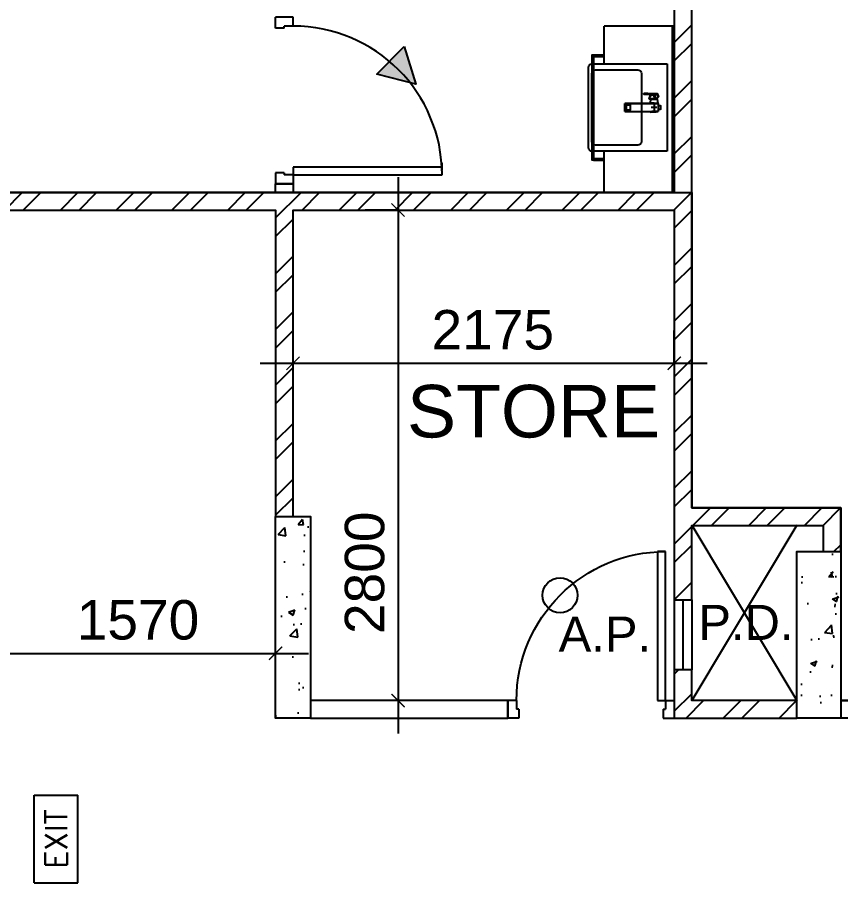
# Model space of a CAD drawing. Header units: millimetres. Extents: x 0 to 69068, y 299 to 37257.
# Drawn here: x 50926 to 55625, y 16183 to 21122 of the extents above; entities that cross this region are included whole.
import ezdxf
from ezdxf.enums import TextEntityAlignment as Align

# ---------------------------------------------------------------- set-up
doc = ezdxf.new("R2010")
doc.units = ezdxf.units.MM
doc.layers.get('Defpoints').update_dxf_attribs({"color": 8})
for name, color, linetype in [('Default', 8, 'Continuous'), ('Door', 8, 'Continuous'), ('EXIT SIGN', 8, 'Continuous'), ('FSD', 8, 'Continuous'), ('GBP A.P.', 8, 'Continuous'), ('GBP Dim', 8, 'Continuous'), ('GBP Text 250', 8, 'Continuous'), ('hatch', 8, 'Continuous'), ('LP-Furn built-in', 8, 'Continuous'), ('LP-Sanitary', 8, 'Continuous'), ('PD', 8, 'Continuous'), ('PD DOOR', 8, 'Continuous'), ('TEXT', 8, 'Continuous'), ('WALL-NEW', 8, 'Continuous'), ('WALL-STRUCTURE', 8, 'Continuous'), ('zzz-room mix', 8, 'Continuous')]:
    doc.layers.add(name, color=color, linetype=linetype)
doc.layers.add('LP-Nonplot', color=8, linetype='Continuous', plot=False)
doc.styles.add('BH', font='arial.ttf')
doc.styles.add('ROMANS', font='romans.shx')
doc.dimstyles.new('200 GBP', dxfattribs={"dimscale": 1.5, "dimtxt": 150, "dimasz": 50, "dimexe": 125, "dimexo": 50, "dimgap": 50, "dimtad": 1, "dimdec": 0, "dimzin": 0, "dimdsep": 46, "dimtxsty": 'BH', "dimblk": 'ARCHTICK', "dimcen": 0.09, "dimdle": 125, "dimclrd": 9, "dimclre": 9, "dimclrt": 1, "dimadec": 0, "dimazin": 0, "dimtfac": 1, "dimtdec": 0, "dimtix": 1, "dimtmove": 2, "dimatfit": 3, "dimldrblk": 'ARCHTICK', "dimfxl": 300, "dimfxlon": 1, "dimtolj": 1, "dimtzin": 0, "dimarcsym": 0})

# ---------------------------------------------------------------- blocks, each defined once
blk = doc.blocks.new('SEANNOT_GROUP2')
at = {"layer": 'Default'}
blk.add_line((81.5, 351.1), (81.5, 317.9), dxfattribs=at)
blk = doc.blocks.new('SEANNOT_GROUP3')
at = {"layer": 'Default'}
blk.add_line((99.8, 335.2), (63.8, 335.2), dxfattribs=at)
blk = doc.blocks.new('ghtfdgd')
at = {"layer": 'LP-Sanitary'}
for p, q in [((79214.2, -115039.6), (79218.2, -114994.6)), ((79220.2, -114994.6), (79217.1, -115027.9)), ((79220.2, -114994.6), (79218.2, -114994.6)), ((79218.9, -115183.4), (79220.2, -114994.6)), ((79261.1, -114994.6), (79220.2, -114994.6)), ((79230.7, -114993.6), (79230.7, -114979.6)), ((79231.2, -114979.1), (79250.2, -114979.1)), ((79250.2, -114994.1), (79231.2, -114994.1)), ((79238.9, -114994.1), (79238.9, -114994.6)), ((79242.4, -114994.6), (79242.4, -114994.1)), ((79250.7, -114979.6), (79250.7, -114993.6)), ((79263.2, -114994.6), (79261.1, -114994.6)), ((79261.1, -114994.6), (79262.4, -115183.4)), ((79264.2, -115027.9), (79261.1, -114994.6)), ((79263.2, -114994.6), (79288.7, -114996.6)), ((79263.2, -114994.6), (79267.1, -115039.6)), ((79288.7, -115037.7), (79288.7, -114996.6)), ((79290.7, -115009.4), (79290.7, -115000.9)), ((79317.3, -115002.9), (79318.9, -114997.5)), ((79318.7, -114997.4), (79318.9, -114997.5)), ((79319.3, -114997.6), (79318.9, -114997.4)), ((79318.9, -114997.5), (79319.4, -114997.7)), ((79319.4, -114997.7), (79319.4, -115044.7)), ((79319.8, -115045.3), (79319.8, -114998.3)), ((79217.1, -115027.9), (79214.2, -115039.6)), ((79217.1, -115039.6), (79214.2, -115039.6)), ((79215.7, -115019.1), (79215.7, -115005.6)), ((79215.7, -115005.6), (79217.2, -115005.6)), ((79217.5, -115184.4), (79217.1, -115027.9)), ((79264.2, -115027.9), (79263.8, -115184.4)), ((79264.2, -115027.9), (79267.1, -115039.6)), ((79267.1, -115039.6), (79264.2, -115039.6)), ((79288.7, -115037.7), (79267.1, -115039.6)), ((79290.7, -115009.6), (79290.7, -115009.4)), ((79290.7, -115010.3), (79290.7, -115009.6)), ((79290.7, -115044.4), (79290.7, -115010.3)), ((79290.7, -115044.7), (79290.7, -115044.4)), ((79290.9, -115010.4), (79310.4, -115018.6)), ((79290.9, -115010.4), (79290.9, -115044.5)), ((79290.9, -115044.5), (79310.4, -115036.3)), ((79310.7, -115017.8), (79291, -115009.5)), ((79291, -115009.5), (79291, -115009.5)), ((79291, -115009.5), (79291, -115009.5)), ((79291, -115044.9), (79310.7, -115036.6)), ((79310.4, -115018.6), (79310.5, -115018.7)), ((79310.4, -115036.3), (79310.5, -115036.2)), ((79310.5, -115018.7), (79310.5, -115027.4)), ((79310.5, -115036.2), (79310.5, -115027.4)), ((79310.7, -115017.8), (79314.8, -115009.2)), ((79313.5, -115028.9), (79313.5, -115020.8)), ((79313.5, -115020.8), (79317.3, -115050.9)), ((79313.5, -115028.9), (79313.5, -115036.9)), ((79313.5, -115036.9), (79317.3, -115075.5)), ((79313.5, -115037), (79317.3, -115075.5)), ((79315.2, -115010.7), (79313.6, -115020.4)), ((79313.6, -115020.5), (79313.6, -115020.4)), ((79317.3, -115050.5), (79313.6, -115020.5)), ((79315.2, -115010.7), (79317.3, -115050.4)), ((79318, -115050.2), (79316, -115010.5)), ((79319.4, -115044.7), (79317.3, -115002.9)), ((79317.3, -115050.4), (79317.3, -115050.5)), ((79319.4, -115051), (79318, -115050.2)), ((79319.4, -115044.7), (79319.4, -115051)), ((79319.8, -115051.6), (79319.8, -115045.3)), ((79317.3, -115051.4), (79317.3, -115063.3)), ((79317.3, -115075.1), (79317.3, -115063.3)), ((79317.7, -115051.6), (79318.9, -115052.3)), ((79317.7, -115063.5), (79317.7, -115051.6)), ((79317.7, -115063.5), (79317.7, -115075.4)), ((79317.7, -115075.4), (79318.9, -115074.8)), ((79318, -115076), (79319.3, -115075.3)), ((79318.9, -115074.8), (79318.9, -115052.3)), ((79319.8, -115051.9), (79319.8, -115051.6)), ((79319.8, -115051.9), (79319.8, -115074.4)), ((79319.8, -115074.4), (79319.8, -115074.6)), ((79218.9, -115183.4), (79217.5, -115184.4)), ((79217.5, -115184.4), (79263.8, -115184.4)), ((79262.4, -115183.4), (79218.9, -115183.4)), ((79225, -115154.8), (79225, -115173.1)), ((79255.3, -115153.8), (79226, -115153.8)), ((79255.3, -115154), (79226, -115154)), ((79226, -115174.1), (79255.3, -115174.1)), ((79256.3, -115173.1), (79256.3, -115154.8)), ((79262.4, -115183.4), (79263.8, -115184.4))]:
    blk.add_line(p, q, dxfattribs=at)
for centre, radius, start, end in [((79231.2, -114979.6), 0.5, 90, 180), ((79231.2, -114993.6), 0.5, 180, 270), ((79250.2, -114979.6), 0.5, 0, 90), ((79250.2, -114993.6), 0.5, 270, 0), ((79280.3, -115017.1), 20, 56.8024, 65.1654), ((79290.9, -115000.9), 0.2, 127.8526, 180), ((79511, -115282.7), 357.7, 125.8498, 127.9825), ((79530.3, -115308.3), 389.7, 125.9264, 127.8836), ((79301.7, -114992.9), 0.28, 69.6864, 135.2011), ((79318.5, -114997.9), 0.689, 55.9542, 80.1325), ((79319, -114998.3), 0.8, 0.0065, 61.4767), ((79240.7, -115019.1), 25, 180, 185.7425), ((79280.3, -115017.1), 20, 294.8346, 301.6128), ((79290.9, -115044.7), 0.2, 180.014, 293.047), ((79234, -109870), 5139.5, 270.6358, 270.8997), ((79227.2, -108854.2), 6155.7, 270.59451, 270.81562), ((79288.3, -115009.7), 2.67, 3.1953, 9.3367), ((79319.7, -114996.5), 23.1, 247.1252, 247.4995), ((79339.3, -115104.4), 73.6, 112.7571, 112.8748), ((79312.3, -115020.9), 1.23, 6.0946, 11.5159), ((79308.7, -115037.4), 4.84, 5.245, 7.1928), ((79310.7, -115037.3), 2.83, 5.6454, 8.8147), ((79314, -115009.4), 0.822, 12.8215, 37.3786), ((79314.7, -115011.5), 2.53, 77.4972, 90.7881), ((79315.1, -115009.5), 0.509, 38.0096, 78.4052), ((84763.2, -116562.2), 5664.7, 164.0221, 164.0885), ((79313.8, -115010.5), 2.18, 358.6743, 36.2852), ((79317.8, -115050.7), 0.54, 62.2217, 149.6873), ((79305.3, -115051.3), 11.9, 359.6229, 2.1624), ((79315.7, -115050), 2.38, 342.3129, 353.972), ((79317.3, -115050.2), 0.738, 359.2113, 2.9985), ((79313.2, -115075.2), 4.12, 356.1198, 1.3814), ((79317.8, -115075.5), 0.494, 177.6992, 295.8531), ((79318.6, -115075.3), 0.938, 181.0891, 220.2205), ((79319, -115074.6), 0.786, 294.1963, 0.4917), ((79319.1, -115051.6), 0.688, 1.5121, 63.734)]:
    blk.add_arc(centre, radius, start, end, dxfattribs=at)
for centre, major_axis, ratio, start_param, end_param in [((79290.9, -115000.9), (0.2, 0), 0.870233, 1.308042, 3.141593), ((79290.9, -115000.9), (0.123, -0.158), 0.834595, 2.099205, 3.141593), ((79290.9, -115000.9), (0.123, -0.158), 0.834595, 3.141593, 3.165459), ((79301.6, -114992.9), (0.117, -0.162), 0.844851, 2.109561, 3.167674), ((79318.4, -114998), (-0.211, -0.772), 0.117484, 2.694436, 3.141054), ((79318.5, -114998.1), (-0.382, -0.703), 0.237912, 2.705017, 3.14394), ((79319, -114998.3), (-0.382, -0.703), 0.237912, 2.705017, 3.141091), ((79319, -114998.3), (-0.8, 0), 0.876594, 3.141494, 4.164132), ((79290.9, -115009.4), (0.2, 0), 0.870251, 1.333095, 3.141593), ((79290.9, -115010.3), (0.2, 0), 0.5, 3.141593, 4.712389), ((79290.9, -115044.4), (0.2, 0), 0.5, 3.141593, 4.712389), ((79290.9, -115010), (0.077, 0.836), 0.04975, 4.217846, 5.325586), ((79290.9, -115044.1), (-0.077, 0.836), 0.04975, 2.065339, 3.17308), ((79310.4, -115018.2), (-0.311, -0.737), 0.21898, 1.092037, 2.210933), ((79310.4, -115035.9), (-0.311, 0.737), 0.21898, 2.049556, 3.141593), ((79310.5, -115018.3), (-0.309, -0.738), 0.217421, 1.09135, 2.210755), ((79310.5, -115035.8), (-0.309, 0.738), 0.217421, 2.050243, 3.169648), ((79310.4, -115035.9), (-0.311, 0.737), 0.21898, 3.141593, 3.168451), ((79314.3, -115020.6), (-0.782, -0.167), 0.921627, 5.682069, 6.099643), ((79314.3, -115020.8), (-0.794, -0.099), 0.898005, 5.760928, 6.175764), ((79314.3, -115036.7), (0.793, 0.106), 0.789486, 3.026004, 3.133916), ((79314.3, -115036.9), (0.796, 0.077), 0.827125, 3.057559, 3.141593), ((79315.1, -115009.6), (0.173, 0.708), 0.018166, 0.444134, 0.918054), ((79315.3, -115009.6), (0.412, 0.321), 0.549065, 0.513637, 1.195391), ((79315.7, -115010.9), (-0.499, -0.026), 0.868619, 4.118709, 5.82428), ((79316.8, -115003.6), (0.961, -0.275), 0.902908, 1.271288, 1.565184), ((79317.8, -115050.6), (-0.5, -0.016), 0.857677, 4.139605, 5.842177), ((79317.8, -115050.9), (-0.5, -0.02), 0.273668, 4.356492, 6.23412), ((79319, -115045.3), (-0.8, 0), 0.876594, 3.141494, 4.164132), ((79317.8, -115063.3), (-0.5, 0), 0.5, 0.054498, 1.448623), ((79317.8, -115075.5), (-0.494, 0.079), 0.969108, 0.192451, 2.070079), ((79226, -115154.8), (-1, 0), 0.992546, 4.712389, 6.283185), ((79226, -115154.9), (1, 0), 0.890286, 1.570796, 3.141593), ((79226, -115173.1), (1, 0), 0.992546, 3.141593, 4.712389), ((79255.3, -115154.8), (-1, 0), 0.992546, 3.141593, 4.712389), ((79255.3, -115154.9), (1, 0), 0.890286, 0, 1.570796), ((79255.3, -115173.1), (1, 0), 0.992546, 4.712389, 6.283185)]:
    blk.add_ellipse(centre, major_axis=major_axis, ratio=ratio, start_param=start_param, end_param=end_param, dxfattribs=at)
for points, knots in [([(79291, -115000.7), (79291, -115000.8), (79291, -115000.8), (79291, -115000.9), (79291, -115001.2), (79291, -115001.4), (79291, -115001.7), (79291, -115002.7), (79291, -115003.8), (79291, -115004.8), (79291, -115006.3), (79291, -115007.8), (79291, -115009.2)], [0, 0, 0, 0, 0.02306, 0.02306, 0.02306, 0.115301, 0.115301, 0.115301, 0.484264, 0.484264, 0.484264, 1, 1, 1, 1]), ([(79301.6, -114992.7), (79301.9, -114992.8), (79302.2, -114992.9), (79302.5, -114993), (79305, -114993.6), (79307.5, -114994.3), (79310.1, -114995), (79312.9, -114995.8), (79315.8, -114996.6), (79318.7, -114997.4)], [0, 0, 0, 0, 0.051688, 0.051688, 0.051688, 0.494848, 0.494848, 0.494848, 1, 1, 1, 1]), ([(79318.7, -114997.4), (79318.6, -114997.5), (79318.6, -114997.7), (79318.5, -114997.9), (79318.2, -114999), (79317.9, -115000.1), (79317.5, -115001.2), (79317.4, -115001.7), (79317.2, -115002.2), (79317.1, -115002.7)], [0, 0, 0, 0, 0.095324, 0.095324, 0.095324, 0.707603, 0.707603, 0.707603, 1, 1, 1, 1]), ([(79291, -115009.5), (79291, -115009.5), (79290.9, -115009.5), (79290.8, -115009.6), (79290.7, -115009.6), (79290.7, -115009.6)], [0, 0, 0, 0, 0.5, 0.5, 1, 1, 1, 1]), ([(79310.5, -115018.7), (79310.9, -115018.8), (79311.2, -115019), (79311.9, -115019.4), (79312.2, -115019.7), (79312.8, -115020.1), (79313, -115020.3), (79313.4, -115020.5), (79313.5, -115020.5), (79313.5, -115020.7)], [0, 0, 0, 0, 0.25, 0.25, 0.5, 0.5, 0.75, 0.75, 1, 1, 1, 1]), ([(79310.5, -115036.2), (79310.9, -115036.1), (79311.2, -115035.9), (79311.9, -115035.6), (79312.2, -115035.5), (79312.8, -115035.6), (79313, -115035.7), (79313.4, -115036.2), (79313.5, -115036.5), (79313.5, -115036.8)], [0, 0, 0, 0, 0.25, 0.25, 0.5, 0.5, 0.75, 0.75, 1, 1, 1, 1]), ([(79313.6, -115020.4), (79313.5, -115020.2), (79313.5, -115020), (79313.3, -115019.6), (79313.2, -115019.3), (79312.7, -115018.8), (79312.3, -115018.6), (79311.6, -115018.2), (79311.2, -115018), (79310.8, -115017.9)], [0, 0, 0, 0, 0.25, 0.25, 0.5, 0.5, 0.75, 0.75, 1, 1, 1, 1]), ([(79310.8, -115036.5), (79311, -115036.5), (79311.3, -115036.3), (79311.8, -115036.2), (79312.2, -115036.1), (79312.5, -115036), (79312.8, -115036), (79313, -115036), (79313.1, -115036.1), (79313.2, -115036.2), (79313.4, -115036.3), (79313.5, -115036.6), (79313.5, -115036.7), (79313.5, -115036.8)], [0, 0, 0, 0, 0.124812, 0.2213171, 0.3092796, 0.3899271, 0.4711589, 0.5451559, 0.6166529, 0.6889172, 0.7974179, 0.8896188, 0.9816515, 0.9816515, 0.9816515, 0.9816515]), ([(79314.8, -115009.2), (79314.8, -115009.2), (79314.9, -115009.2), (79314.9, -115009.2), (79315, -115009.2), (79315, -115009.2), (79315.1, -115009.2), (79315.2, -115009.2)], [0, 0, 0, 0, 0.25, 0.25, 0.5, 0.5, 1, 1, 1, 1]), ([(79317.1, -115002.7), (79317, -115003), (79316.9, -115003.3), (79316.8, -115003.6), (79316.5, -115004.7), (79316.2, -115005.8), (79315.9, -115006.9), (79315.7, -115007.6), (79315.4, -115008.3), (79315.2, -115009)], [0, 0, 0, 0, 0.131954, 0.131954, 0.131954, 0.659772, 0.659772, 0.659772, 1, 1, 1, 1]), ([(79315.2, -115009.2), (79315.2, -115009.2), (79315.2, -115009.2), (79315.2, -115009.2), (79315.2, -115009.2), (79315.2, -115009.2)], [0, 0, 0, 0, 0.5, 0.5, 1, 1, 1, 1]), ([(79315.2, -115009.2), (79315.3, -115009.3), (79315.3, -115009.4), (79315.3, -115009.5), (79315.3, -115009.6), (79315.3, -115009.8), (79315.3, -115009.8), (79315.3, -115009.9), (79315.3, -115010), (79315.2, -115010.2), (79315.2, -115010.3), (79315.2, -115010.5), (79315.2, -115010.6), (79315.2, -115010.7)], [0, 0, 0, 0, 0.125, 0.125, 0.25, 0.25, 0.375, 0.375, 0.5, 0.5, 0.75, 0.75, 1, 1, 1, 1]), ([(79317.3, -115050.5), (79317.3, -115050.5), (79317.3, -115050.5), (79317.3, -115050.6), (79317.3, -115050.6), (79317.3, -115050.7), (79317.3, -115050.8), (79317.3, -115050.9)], [0, 0, 0, 0, 0.25, 0.25, 0.5, 0.5, 1, 1, 1, 1]), ([(79317.7, -115051.6), (79317.7, -115051.6), (79317.7, -115051.5), (79317.8, -115051.4), (79317.8, -115051.3), (79317.8, -115051.1), (79317.8, -115051), (79317.9, -115050.9), (79317.9, -115050.8), (79317.9, -115050.7)], [0, 0, 0, 0, 0.25, 0.25, 0.5, 0.5, 0.75, 0.75, 1, 1, 1, 1]), ([(79317.3, -115051.4), (79317.3, -115051.5), (79317.3, -115051.5), (79317.5, -115051.6), (79317.6, -115051.6), (79317.7, -115051.6)], [0, 0, 0, 0, 0.5, 0.5, 1, 1, 1, 1]), ([(79317.3, -115075.1), (79317.3, -115075.2), (79317.3, -115075.2), (79317.5, -115075.3), (79317.6, -115075.3), (79317.7, -115075.4)], [0, 0, 0, 0, 0.5, 0.5, 1, 1, 1, 1]), ([(79319.4, -115051), (79319.4, -115051), (79319.4, -115051), (79319.4, -115051), (79319.4, -115051), (79319.4, -115051), (79319.4, -115051), (79319.4, -115051.1), (79319.4, -115051.1), (79319.4, -115051.2), (79319.4, -115051.2), (79319.3, -115051.3), (79319.3, -115051.3), (79319.3, -115051.4), (79319.3, -115051.5), (79319.2, -115051.6), (79319.2, -115051.6), (79319.1, -115051.7), (79319.1, -115051.8), (79319, -115051.9), (79319, -115052), (79318.9, -115052.1), (79318.9, -115052.1), (79318.9, -115052.2), (79318.9, -115052.3), (79318.9, -115052.3), (79318.9, -115052.3), (79318.9, -115052.3), (79318.9, -115052.3), (79318.9, -115052.3), (79318.9, -115052.3)], [0, 0, 0, 0, 0.000034, 0.000034, 0.000034, 0.03445, 0.03445, 0.03445, 0.175251, 0.175251, 0.175251, 0.317196, 0.317196, 0.317196, 0.479622, 0.479622, 0.479622, 0.662074, 0.662074, 0.662074, 0.829132, 0.829132, 0.829132, 0.958486, 0.958486, 0.958486, 0.999966, 0.999966, 0.999966, 1, 1, 1, 1]), ([(79319.8, -115051.9), (79319.8, -115052), (79319.7, -115052), (79319.7, -115052.1), (79319.6, -115052.2), (79319.4, -115052.3), (79319.3, -115052.3), (79319.1, -115052.3), (79319, -115052.3), (79318.9, -115052.3)], [0, 0, 0, 0, 0.25, 0.25, 0.5, 0.5, 0.75, 0.75, 1, 1, 1, 1]), ([(79319.8, -115074.4), (79319.8, -115074.5), (79319.7, -115074.5), (79319.7, -115074.6), (79319.6, -115074.7), (79319.4, -115074.8), (79319.3, -115074.8), (79319.1, -115074.8), (79319, -115074.8), (79318.9, -115074.8)], [0, 0, 0, 0, 0.25, 0.25, 0.5, 0.5, 0.75, 0.75, 1, 1, 1, 1]), ([(79319.3, -115075.3), (79319.3, -115075.3), (79319.3, -115075.3), (79319.2, -115075.3), (79319.2, -115075.3), (79319.1, -115075.3), (79319.1, -115075.2), (79319, -115075.2), (79319, -115075.1), (79318.9, -115075.1), (79318.9, -115075), (79318.9, -115074.9), (79318.9, -115074.9), (79318.9, -115074.9), (79318.9, -115074.8), (79318.9, -115074.8), (79318.9, -115074.8), (79318.9, -115074.8), (79318.9, -115074.8)], [0.3296223, 0.3296223, 0.3296223, 0.3296223, 0.4796217, 0.4796217, 0.4796217, 0.6620737, 0.6620737, 0.6620737, 0.829132, 0.829132, 0.829132, 0.9584856, 0.9584856, 0.9584856, 0.9999655, 0.9999655, 0.9999655, 1, 1, 1, 1])]:
    blk.add_open_spline(points, degree=3, knots=knots, dxfattribs=at)
for points, degree in [([(79301.8, -114992.7), (79301.7, -114992.6), (79301.7, -114992.7), (79301.6, -114992.7)], 3), ([(79318.6, -114997.3), (79316.3, -114996.6), (79310.7, -114995.1), (79301.8, -114992.7)], 3), ([(79313.5, -115028.9), (79313.5, -115028.4), (79313.4, -115028), (79312.3, -115027.4), (79311.4, -115027.4), (79310.5, -115027.4)], 5), ([(79317.9, -115075.9), (79317.9, -115076), (79318, -115076), (79318, -115075.9)], 3)]:
    blk.add_open_spline(points, degree=degree, dxfattribs=at)
at = {"layer": 'LP-Nonplot'}
for name in ['SEANNOT_GROUP2', 'SEANNOT_GROUP3']:
    blk.add_blockref(name, (79159.1, -115352.3), dxfattribs=at)
blk = doc.blocks.new('SINK')
at = {"layer": 'LP-Sanitary'}
blk.add_line((-74936.8, -44774), (-75436.8, -44774), dxfattribs=at)
blk.add_lwpolyline([(-75436.8, -44774), (-75436.8, -45203.2, 0.414214), (-75416.8, -45223.2), (-74956.8, -45223.2, 0.414214), (-74936.8, -45203.2), (-74936.8, -44774)], format="xyb", dxfattribs=at)
blk.add_lwpolyline([(-75401.8, -44941.1), (-75401.8, -45183.3, 0.414117), (-75381.8, -45203.2), (-74991.8, -45203.2, 0.41431), (-74971.8, -45183.2), (-74971.8, -44941.1, 0.414117), (-74991.8, -44921.1), (-75381.8, -44921.1, 0.41431)], format="xyb", close=True, dxfattribs=at)
at = {"layer": 'LP-Furn built-in'}
blk.add_blockref('ghtfdgd', (-154427.4, 70168.1), dxfattribs=at)
blk = doc.blocks.new('pln_sink 1100x380')
at = {"ltscale": 1000}
for p, q in [((0, 0), (400, 0)), ((400, 0), (400, -235)), ((459.9, -184.9), (400, -184.9)), ((459.9, -194.9), (400, -194.9)), ((400, -735), (400, -950)), ((459.9, -776.6), (400, -776.6)), ((459.9, -786.6), (400, -786.6)), ((0, -950), (400, -950))]:
    blk.add_line(p, q, dxfattribs=at)
for points in [[(10, -950), (10, 0), (0, 0), (0, -950), (10, -950)], [(10, 0), (10, -950), (0, -950), (0, 0), (10, 0)]]:
    blk.add_lwpolyline(points, dxfattribs=at)
at = {"ltscale": 200}
blk.add_lwpolyline([(459.9, -184.9), (468.4, -184.9), (468.4, -786.6), (459.9, -786.6)], close=True, dxfattribs=at)
at = {"layer": 'LP-Furn built-in', "extrusion": (0, 0, -1), "zscale": -1, "rotation": 270}
blk.add_blockref('SINK', (44734, -75671.8), dxfattribs=at)
blk = doc.blocks.new('Door 850')
for p, q in [((38290.6, 34986.6), (38290.6, 35836.6)), ((38290.6, 35836.6), (38335.6, 35836.6)), ((38335.6, 35836.6), (38335.6, 34986.6)), ((38240.6, 34986.6), (38240.6, 34911.6)), ((38290.6, 34986.6), (38240.6, 34986.6)), ((38290.6, 34986.6), (38290.6, 34936.6)), ((38335.6, 34986.6), (38290.6, 34986.6)), ((39140.6, 34986.6), (39140.6, 34936.6)), ((39140.6, 34986.6), (39190.6, 34986.6)), ((39190.6, 34986.6), (39190.6, 34911.6)), ((38303.1, 34936.6), (38290.6, 34936.6)), ((38303.1, 34936.6), (38303.1, 34886.6)), ((39128.1, 34936.6), (39140.6, 34936.6)), ((39128.1, 34936.6), (39128.1, 34886.6)), ((38240.6, 34911.6), (38240.6, 34886.6)), ((38303.1, 34886.6), (38240.6, 34886.6)), ((39128.1, 34886.6), (39190.6, 34886.6)), ((39190.6, 34911.6), (39190.6, 34886.6))]:
    blk.add_line(p, q)
blk.add_arc((38290.6, 34986.6), 850, 360, 89.9977)
blk = doc.blocks.new('FSEX-V01')
for p, q in [((0, 300), (0, 0)), ((0, 300), (600, 300)), ((600, 300), (600, 0)), ((0, 0), (600, 0))]:
    blk.add_line(p, q)
at = {"style": 'ROMANS'}
blk.add_text('EXIT', height=150, dxfattribs=at).set_placement((300, 150), align=Align.MIDDLE)
blk = doc.blocks.new('_ArchTick')
at = {"color": 0, "const_width": 0.1}
blk.add_lwpolyline([(0.5, 0.5), (-0.5, -0.5)], dxfattribs=at)
blk = doc.blocks.new('*D304')
at = {"layer": 'Defpoints', "color": 0, "transparency": 16777216}
for p in [(52400, 17491.6), (52400, 17431.8), (50830, 17263.1)]:
    blk.add_point(p, dxfattribs=at)
at = {"layer": 'GBP Dim', "color": 9, "lineweight": -2, "transparency": 16777216}
for p, q in [((50830, 17338.1), (50830, 17679.1)), ((52400, 17491.6), (52400, 17679.1)), ((50642.5, 17491.6), (52587.5, 17491.6))]:
    blk.add_line(p, q, dxfattribs=at)
at = {"layer": 'GBP Dim', "color": 9, "lineweight": -2, "transparency": 16777216, "xscale": 75, "yscale": 75, "zscale": 75, "rotation": 180}
blk.add_blockref('_ArchTick', (50830, 17491.6), dxfattribs=at)
at = {"layer": 'GBP Dim', "color": 9, "lineweight": -2, "transparency": 16777216, "xscale": 75, "yscale": 75, "zscale": 75}
blk.add_blockref('_ArchTick', (52400, 17491.6), dxfattribs=at)
at = {"layer": 'GBP Dim', "transparency": 16777216, "insert": (51615, 17681.5), "char_height": 225, "attachment_point": 5, "style": 'BH'}
blk.add_mtext('\\A1;1570', dxfattribs=at)
blk = doc.blocks.new('A$C54C00E73')
at = {"layer": 'GBP A.P.', "style": 'BH'}
blk.add_text('A.P.', height=200, rotation=0, dxfattribs=at).set_placement((263.8, -446), align=Align.CENTER)
blk = doc.blocks.new('*D372')
at = {"layer": 'Defpoints', "color": 0, "transparency": 16777216}
for p in [(52500, 19147.5), (54675, 19147.5), (54675, 19147.5)]:
    blk.add_point(p, dxfattribs=at)
at = {"layer": 'GBP Dim', "color": 9, "lineweight": -2, "transparency": 16777216}
for p, q in [((52500, 19147.5), (52500, 19335)), ((54675, 19147.5), (54675, 19335)), ((52312.5, 19147.5), (54862.5, 19147.5))]:
    blk.add_line(p, q, dxfattribs=at)
at = {"layer": 'GBP Dim', "color": 9, "lineweight": -2, "transparency": 16777216, "xscale": 75, "yscale": 75, "zscale": 75, "rotation": 180}
blk.add_blockref('_ArchTick', (52500, 19147.5), dxfattribs=at)
at = {"layer": 'GBP Dim', "color": 9, "lineweight": -2, "transparency": 16777216, "xscale": 75, "yscale": 75, "zscale": 75}
blk.add_blockref('_ArchTick', (54675, 19147.5), dxfattribs=at)
at = {"layer": 'GBP Dim', "transparency": 16777216, "insert": (53639.8, 19337.4), "char_height": 225, "attachment_point": 5, "style": 'BH'}
blk.add_mtext('\\A1;2175', dxfattribs=at)
blk = doc.blocks.new('*D373')
at = {"layer": 'Defpoints', "color": 0, "transparency": 16777216}
for p in [(53099.2, 20022.4), (53099.2, 17222.4), (53099.2, 17222.4)]:
    blk.add_point(p, dxfattribs=at)
at = {"layer": 'GBP Dim', "color": 9, "lineweight": -2, "transparency": 16777216}
for p, q in [((53099.2, 20209.9), (53099.2, 17034.9)), ((53099.2, 20022.4), (52911.7, 20022.4)), ((53099.2, 17222.4), (52911.7, 17222.4))]:
    blk.add_line(p, q, dxfattribs=at)
at = {"layer": 'GBP Dim', "color": 9, "lineweight": -2, "transparency": 16777216, "xscale": 75, "yscale": 75, "zscale": 75}
for p, rotation in [((53099.2, 20022.4), 90), ((53099.2, 17222.4), 270)]:
    blk.add_blockref('_ArchTick', p, dxfattribs=dict(at, rotation=rotation))
at = {"layer": 'GBP Dim', "transparency": 16777216, "insert": (52909.3, 17951.6), "char_height": 225, "attachment_point": 5, "rotation": 90, "style": 'BH'}
blk.add_mtext('\\A1;2800', dxfattribs=at)

msp = doc.modelspace()

# ---------------------------------------------------------------- hatches: boundary and pattern name
at = {"layer": 'FSD'}
msp.add_hatch(color=256, dxfattribs=at).paths.add_polyline_path([(53134.6, 20954.9), (53200.1, 20740.9), (52977.6, 20797.4)])
at = {"layer": 'hatch'}
h = msp.add_hatch(dxfattribs=at)
h.set_pattern_fill('ANSI32', color=256, scale=600, style=0)
h.set_pattern_definition([(45, (50500, 17122.48), (-159.099, 159.099), []), (45, (50606.06, 17122.48), (-159.099, 159.099), [])])
h.paths.add_polyline_path([(54775, 17397.6), (54675, 17397.6), (54675, 17122.5), (55375, 17122.5), (55375, 17222.5), (54774.9, 17222.4), (54775, 17397.6)])
h.paths.add_polyline_path([(55625, 18072.5), (55625, 18322.4), (54775.1, 18322.4), (54775.1, 22922.4), (55375, 22922.4), (55375, 23022.3), (54775, 23022.3), (54775.2, 23072.3), (54675, 23072.3), (54675, 20122.4), (50500, 20122.4), (50500, 20022.4), (52400, 20022.4), (52400, 18272.6), (52500, 18272.6), (52500, 20022.4), (54675, 20022.4), (54675, 17797.6), (54775, 17797.6), (54775.1, 18222.4), (55525, 18222.4), (55525, 18072.5), (55625, 18072.5)])
h = msp.add_hatch(dxfattribs=at)
h.set_pattern_fill('AR-CONC', color=256, scale=2, style=0)
h.set_pattern_definition([(50, (34990.76, 12242.67), (364.3693, -31.878), [38.1, -419.1]), (355, (34990.76, 12242.67), (-70.486, 382.113), [30.48, -335.28]), (100.451, (35021.13, 12240), (293.885, 350.2334), [32.38, -356.18]), (46.1842, (34990.76, 12344.27), (542.158, -84.085), [57.15, -628.65]), (96.6356, (35035.94, 12337.26), (474.808, 494.851), [48.57, -534.27]), (351.184, (34990.76, 12344.27), (474.81, 494.85), [45.72, -502.92]), (21, (35041.56, 12318.87), (303.23, -204.531), [38.1, -419.1]), (326, (35041.56, 12318.87), (123.604, 368.376), [30.48, -335.28]), (71.4514, (35066.83, 12301.82), (426.833, 163.846), [32.38, -356.18]), (37.5, (34990.76, 12242.67), (6.1772, 169.1101), [0, -331.216, 0, -340.36, 0, -336.55]), (7.5, (34990.76, 12242.67), (133.6393, 200.3611), [0, -194.056, 0, -323.596, 0, -128.27]), (327.5, (34877.48, 12242.67), (271.1812, -11.4575), [0, -127, 0, -396.24, 0, -525.78]), (317.5, (34826.68, 12242.67), (296.2584, 50.853), [0, -165.1, 0, -263.144, 0, -373.38])])
h.paths.add_polyline_path([(52600, 17122.6), (52400, 17122.6), (52400, 18272.6), (52600, 18272.6)])
h = msp.add_hatch(dxfattribs=at)
h.set_pattern_fill('AR-CONC', color=256, scale=2, style=0)
h.set_pattern_definition([(50, (-578661.28, 750872.8), (364.36934, -31.87817), [38.1, -419.1]), (355, (-578661.28, 750872.8), (-70.48565, 382.11329), [30.48, -335.28]), (100.451, (-578630.9, 750870.15), (293.885, 350.23338), [32.38, -356.18]), (46.1842, (-578661.3, 750974.4), (542.15808, -84.08466), [57.15, -628.65]), (96.6356, (-578616.1, 750967.4), (474.80847, 494.8511), [48.57, -534.27]), (351.184, (-578661.3, 750974.4), (474.8092, 494.85024), [45.72, -502.92]), (21, (-578610.48, 750949), (303.22976, -204.53104), [38.1, -419.1]), (326, (-578610.48, 750949), (123.60406, 368.37593), [30.48, -335.28]), (71.4514, (-578585.2, 750931.97), (426.83298, 163.84572), [32.38, -356.18]), (37.5, (-578661.28, 750872.81), (6.177207, 169.110078), [0, -331.216, 0, -340.36, 0, -336.55]), (7.5, (-578661.28, 750872.81), (133.639325, 200.36115), [0, -194.056, 0, -323.596, 0, -128.27]), (327.5, (-578774.56, 750872.81), (271.18119, -11.457488), [0, -127, 0, -396.24, 0, -525.78]), (317.5, (-578825.36, 750872.8), (296.25836, 50.85298), [0, -165.1, 0, -263.144, 0, -373.38])])
h.paths.add_polyline_path([(55625, 17122.5), (55375, 17122.5), (55375, 18072.5), (55625, 18072.5)])

# ---------------------------------------------------------------- linework, layer by layer
at = {"layer": 'Door'}
for p, q in [((52500, 21122.4), (52400, 21122.4)), ((52400, 21059.9), (52400, 21122.4)), ((52500, 21072.4), (52500, 21122.4)), ((52450, 21059.9), (52400, 21059.9)), ((52500, 21072.4), (52450, 21072.4)), ((52450, 21059.9), (52450, 21072.4)), ((52500, 20267.4), (52500, 20222.4)), ((53350, 20267.4), (52500, 20267.4)), ((53350, 20247.4), (53350, 20292.4)), ((52450, 20234.9), (52400, 20234.9)), ((52400, 20234.9), (52400, 20172.4)), ((52450, 20234.9), (52450, 20222.4)), ((52500, 20222.4), (52450, 20222.4)), ((52500, 20222.4), (52500, 20172.4)), ((52500, 20222.4), (53350, 20222.4)), ((52500, 20172.4), (52400, 20172.4))]:
    msp.add_line(p, q, dxfattribs=at)
msp.add_arc((52500, 20222.4), 850, 0.0023, 90.0001, dxfattribs=at)
at = {"layer": 'FSD', "ltscale": 5}
msp.add_lwpolyline([(53134.6, 20954.9), (53200.1, 20740.9), (52977.6, 20797.4)], close=True, dxfattribs=at)
at = {"layer": 'FSD'}
msp.add_circle((54023.9, 17823.6), 100, dxfattribs=at)
at = {"layer": 'PD', "ltscale": 20}
for points in [[(55375, 18222.5), (54774.9, 17222.4)], [(54775.1, 18222.5), (55375, 17222.5)]]:
    msp.add_lwpolyline(points, dxfattribs=at)
at = {"layer": 'PD'}
for points in [[(54675, 17797.6), (54675, 17397.6)], [(54775, 17797.6), (54775, 17797.6)], [(54775, 17797.6), (54775, 17397.6)]]:
    msp.add_lwpolyline(points, dxfattribs=at)
at = {"layer": 'PD DOOR'}
msp.add_lwpolyline([(54725, 17797.6), (54725, 17397.6)], dxfattribs=at)
at = {"layer": 'WALL-NEW'}
for points in [[(55625, 18072.5), (55625, 18322.4), (54775.1, 18322.4), (54775.1, 22922.4), (55375, 22922.4), (55375, 23022.3), (54775, 23022.3), (54775.2, 23072.3), (54675, 23072.3), (54675, 20122.4), (50500, 20122.4), (50500, 20022.4), (52400, 20022.4), (52400, 18272.6), (52500, 18272.6), (52500, 20022.4), (54675, 20022.4), (54675, 17797.6), (54775, 17797.6), (54775.1, 18222.4), (55525, 18222.4), (55525, 18072.5), (55625, 18072.5)], [(52500, 20122.4), (52400, 20122.4), (52400, 20172.4), (52500, 20172.4)], [(54775, 17397.6), (54675, 17397.6), (54675, 17122.5), (55375, 17122.5), (55375, 17222.5), (54774.9, 17222.4), (54775, 17397.6)]]:
    msp.add_lwpolyline(points, close=True, dxfattribs=at)
msp.add_lwpolyline([(52600, 17122.5), (53725, 17122.5), (53725, 17222.4), (52600, 17222.4), (52600, 17122.5)], dxfattribs=at)
at = {"layer": 'WALL-STRUCTURE'}
for points in [[(52600, 17122.6), (52400, 17122.6), (52400, 18272.6), (52600, 18272.6)], [(55625, 17122.5), (55375, 17122.5), (55375, 18072.5), (55625, 18072.5)]]:
    msp.add_lwpolyline(points, close=True, dxfattribs=at)
at = {"layer": 'zzz-room mix'}
msp.add_lwpolyline([(43350, 21122.5), (43350, 20122.4), (45950, 20122.4), (45950, 20772.4), (47050, 20772.4), (47050, 20122.4), (54775.1, 20122.4), (54775.1, 18322.4), (55625, 18322.4), (55625, 17222.4), (56600.1, 17222.4)], dxfattribs=at)

# ---------------------------------------------------------------- block references
at = {"layer": 'Door', "xscale": -1, "rotation": 359.9999583785348}
for p in [(92915.5, -17764.1), (94815.5, -17764.2)]:
    msp.add_blockref('Door 850', p, dxfattribs=at)
at = {"layer": 'EXIT SIGN', "xscale": 0.8333333334885538, "yscale": 0.8333333334885538, "zscale": 0.8333333334885538, "rotation": 90}
msp.add_blockref('FSEX-V01', (51272.5, 16182.5), dxfattribs=at)
at = {"layer": 'LP-Sanitary', "rotation": 180}
msp.add_blockref('pln_sink 1100x380', (54675, 20122.4), dxfattribs=at)
at = {"layer": 'TEXT'}
msp.add_blockref('A$C54C00E73', (54015.6, 17947.8), dxfattribs=at)

# ---------------------------------------------------------------- texts
at = {"layer": 'GBP Text 250', "style": 'BH'}
msp.add_text('STORE', height=300, dxfattribs=at).set_placement((53872.2, 18724.1), align=Align.CENTER)
at = {"layer": 'TEXT', "style": 'BH'}
msp.add_text('P.D.', height=200, rotation=0, dxfattribs=at).set_placement((55084.2, 17568.3), align=Align.CENTER)

# ---------------------------------------------------------------- dimensions: what is measured, and where the dimension line sits
at = {"layer": 'GBP Dim'}
dim = msp.add_linear_dim(base=(53099.2, 17222.4), p1=(53099.2, 20022.4), p2=(53099.2, 17222.4), angle=90, dimstyle='200 GBP', override={"dimclrt": 256, "dimfxl": 150}, dxfattribs=at)
dim.commit()
dim.dimension.update_dxf_attribs({"geometry": '*D373', "text_midpoint": (52909.3, 17951.6), "dimtype": 160})
dim = msp.add_linear_dim(base=(54675, 19147.5), p1=(52500, 19147.5), p2=(54675, 19147.5), dimstyle='200 GBP', override={"dimclrt": 256, "dimfxl": 150}, dxfattribs=at)
dim.commit()
dim.dimension.update_dxf_attribs({"geometry": '*D372', "text_midpoint": (53639.8, 19337.4), "dimtype": 160})
dim = msp.add_linear_dim(base=(52400, 17491.6), p1=(50830, 17263.1), p2=(52400, 17431.8), dimstyle='200 GBP', override={"dimclrt": 256, "dimfxl": 150}, dxfattribs=at)
dim.commit()
dim.dimension.update_dxf_attribs({"geometry": '*D304', "text_midpoint": (51615, 17681.5)})

doc.saveas('drawing.dxf')
